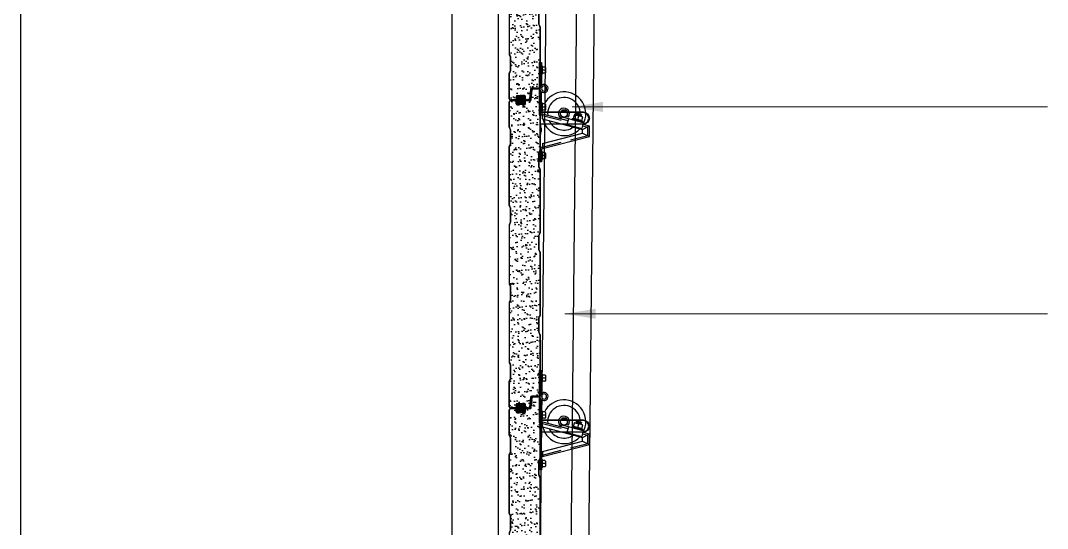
# Model space of a CAD drawing. Header units: millimetres. Extents: x 909 to 159266, y 137 to 21462.
# Drawn here: x 95556 to 97223, y 11744 to 12569 of the extents above; entities that cross this region are included whole.
import ezdxf

# ---------------------------------------------------------------- set-up
doc = ezdxf.new("R2010")
doc.units = ezdxf.units.MM
doc.header["$LTSCALE"] = 50
doc.header["$MEASUREMENT"] = 0
doc.linetypes.add('HIDDEN2', pattern=[0.1875, 0.125, -0.0625])
doc.linetypes.add('주단면도-1$0$주단면도-1$0$STD_CENTER', pattern=[66, 60, -2, 2, -2])
for name, color, linetype in [('OHD Frame', 2, 'Continuous'), ('OHD Panel', 5, 'Continuous'), ('OHD Track', 4, 'Continuous'), ('주단면도-1$0$주단면도-1$0$A-ST-AXIS-CEN', 252, '주단면도-1$0$주단면도-1$0$STD_CENTER')]:
    doc.layers.add(name, color=color, linetype=linetype)
doc.layers.add('주단면도-1$0$A-ELEV-LIN2', color=7, linetype='Continuous', lineweight=25)
doc.styles.get("Standard").update_dxf_attribs({"font": 'NanumGothicBold.ttf'})
doc.dimstyles.new('ISO-25', dxfattribs={"dimtxt": 2.5, "dimasz": 2.5, "dimexe": 1.25, "dimexo": 0.625, "dimtad": 1, "dimtxsty": 'Standard', "dimcen": 2.5, "dimadec": 0, "dimazin": 0, "dimtfac": 1, "dimtmove": 0, "dimatfit": 3, "dimfxl": 1, "dimarcsym": 0})

# ---------------------------------------------------------------- blocks, each defined once
blk = doc.blocks.new('A$C1B0F701D')
at = {"layer": 'OHD Panel'}
for p, q in [((2.5, 501), (9.5, 501)), ((9.5, 501), (2.5, 501)), ((2.5, 500.5), (9.5, 500.5)), ((0, 457.1), (0, 498.5)), ((0.5, 457.1), (0.5, 498.5)), ((11.5, 498.5), (11.5, 496)), ((11.5, 495), (11.5, 498.5)), ((12, 498.5), (12, 496)), ((12, 495), (12, 498.5)), ((16.5, 494), (13, 494)), ((13, 493.5), (16.5, 493.5)), ((16.5, 493.5), (16.5, 494)), ((1.8, 452.9), (0.3, 456)), ((2.2, 453.1), (0.7, 456.2)), ((2, 431), (2, 452)), ((2.5, 431), (2.5, 452)), ((0, 330.1), (0, 425.9)), ((0.3, 427), (1.8, 430.1)), ((0.5, 330.1), (0.5, 425.9)), ((0.7, 426.8), (2.2, 429.9)), ((1.8, 325.9), (0.3, 329)), ((2.2, 326.1), (0.7, 329.2)), ((2, 304), (2, 325)), ((2.5, 304), (2.5, 325)), ((0.3, 300), (1.8, 303.1)), ((0.7, 299.8), (2.2, 302.9)), ((0, 298.9), (0, 203.1)), ((0.5, 203.1), (0.5, 298.9)), ((1.8, 198.9), (0.3, 202)), ((2.2, 199.1), (0.7, 202.2)), ((2, 177), (2, 198)), ((2.5, 177), (2.5, 198)), ((0, 171.9), (0, 76.1)), ((0.3, 173), (1.8, 176.1)), ((0.5, 76.1), (0.5, 171.9)), ((0.7, 172.8), (2.2, 175.9)), ((1.8, 71.9), (0.3, 75)), ((2.2, 72.1), (0.7, 75.2)), ((2, 50), (2, 71)), ((2.5, 50), (2.5, 71)), ((0, 3.5), (0, 44.9)), ((0.3, 46), (1.8, 49.1)), ((0.5, 3.5), (0.5, 44.9)), ((0.7, 45.8), (2.2, 48.9)), ((9.5, 1.5), (2.5, 1.5)), ((9.5, 1), (2.5, 1)), ((11.5, 7), (11.5, 3.5)), ((12, 7), (12, 3.5)), ((13, 8.5), (16.5, 8.5)), ((16.5, 8), (13, 8)), ((16.5, 8.5), (16.5, 8))]:
    blk.add_line(p, q, dxfattribs=at)
for centre, radius, start, end in [((2.5, 498.5), 2.5, 90, 180), ((2.5, 498.5), 2, 90, 180), ((9.5, 498.5), 2.5, 0, 90), ((9.5, 498.5), 2, 0, 90), ((13, 495), 1.5, 180, 270), ((13, 495), 1, 180, 270), ((2.5, 457.1), 2.5, 180, 206.5651), ((2.5, 457.1), 2, 180, 206.5651), ((0, 452), 2, 0, 26.5651), ((0, 452), 2.5, 0, 26.5651), ((2.5, 425.9), 2.5, 153.4349, 180), ((2.5, 425.9), 2, 153.4349, 180), ((0, 431), 2, 333.4349, 0), ((0, 431), 2.5, 333.4349, 0), ((2.5, 330.1), 2.5, 180, 206.5651), ((2.5, 330.1), 2, 180, 206.5651), ((0, 325), 2, 0, 26.5651), ((0, 325), 2.5, 0, 26.5651), ((2.5, 298.9), 2.5, 153.4349, 180), ((0, 304), 2, 333.4349, 0), ((0, 304), 2.5, 333.4349, 0), ((2.5, 298.9), 2, 153.4349, 180), ((2.5, 203.1), 2.5, 180, 206.5651), ((2.5, 203.1), 2, 180, 206.5651), ((0, 198), 2, 0, 26.5651), ((0, 198), 2.5, 0, 26.5651), ((2.5, 171.9), 2.5, 153.4349, 180), ((2.5, 171.9), 2, 153.4349, 180), ((0, 177), 2, 333.4349, 0), ((0, 177), 2.5, 333.4349, 0), ((2.5, 76.1), 2.5, 180, 206.5651), ((2.5, 76.1), 2, 180, 206.5651), ((0, 71), 2, 0, 26.5651), ((0, 71), 2.5, 0, 26.5651), ((2.5, 44.9), 2.5, 153.4349, 180), ((2.5, 44.9), 2, 153.4349, 180), ((0, 50), 2, 333.4349, 0), ((0, 50), 2.5, 333.4349, 0), ((2.5, 3.5), 2.5, 180, 270), ((2.5, 3.5), 2, 180, 270), ((9.5, 3.5), 2.5, 270, 0), ((9.5, 3.5), 2, 270, 0), ((13, 7), 1.5, 90, 180), ((13, 7), 1, 90, 180)]:
    blk.add_arc(centre, radius, start, end, dxfattribs=at)
blk = doc.blocks.new('A$C2BEC2C56')
h = blk.add_hatch(color=256)
h.dxf.hatch_style = 1
h.paths.add_polyline_path([(27, 477.5), (28, 477.5), (28, 517.5), (27, 517.5)])
h = blk.add_hatch(color=256)
h.dxf.hatch_style = 1
h.paths.add_polyline_path([(27, 22.5), (28, 22.5), (28, 62.5), (27, 62.5)])
for p, q in [((27, 517.5), (27, 477.5)), ((28, 517.5), (27, 517.5)), ((28, 477.5), (28, 517.5)), ((27, 477.5), (28, 477.5)), ((27, 62.5), (27, 22.5)), ((27, 22.5), (28, 22.5))]:
    blk.add_line(p, q)
at = {"layer": 'OHD Panel'}
for p, q in [((13.5, 501.9), (15.2, 517.8)), ((14, 501.8), (15.6, 517.7)), ((17.6, 520), (26, 520)), ((17.6, 519.5), (26, 519.5)), ((28, 517.5), (28, 419.6)), ((28.5, 517.5), (28.5, 419.6)), ((6, 501), (12.5, 501)), ((6, 500.5), (12.5, 500.5)), ((0, 494), (3.5, 494)), ((0, 493.5), (0, 494)), ((0, 493.5), (3.5, 493.5)), ((4.5, 495), (4.5, 499.5)), ((5, 495), (5, 499.5)), ((27.8, 418.7), (26.3, 415.6)), ((28.2, 418.5), (26.7, 415.4)), ((26, 414.5), (26, 393.5)), ((26.5, 414.5), (26.5, 393.5)), ((26.3, 392.4), (27.8, 389.3)), ((26.7, 392.6), (28.2, 389.5)), ((28, 388.4), (28, 285.6)), ((28.5, 388.4), (28.5, 285.6)), ((27.8, 284.7), (26.3, 281.6)), ((28.2, 284.5), (26.7, 281.4)), ((26, 280.5), (26, 259.5)), ((26.5, 280.5), (26.5, 259.5)), ((26.3, 258.4), (27.8, 255.3)), ((26.7, 258.6), (28.2, 255.5)), ((28, 254.4), (28, 151.6)), ((28.5, 254.4), (28.5, 151.6)), ((27.8, 150.7), (26.3, 147.6)), ((28.2, 150.5), (26.7, 147.4)), ((26, 146.5), (26, 125.5)), ((26.5, 146.5), (26.5, 125.5)), ((26.3, 124.4), (27.8, 121.3)), ((26.7, 124.6), (28.2, 121.5)), ((28, 120.4), (28, 22.5)), ((28.5, 120.4), (28.5, 22.5)), ((28, 62.5), (27, 62.5)), ((28, 22.5), (28, 62.5)), ((12.9, 18.3), (11.3, 3.3)), ((13.4, 18.2), (11.8, 3.2)), ((26, 20.5), (15.4, 20.5)), ((26, 20), (15.4, 20)), ((3.5, 8.5), (0, 8.5)), ((0, 8.5), (0, 8)), ((3.5, 8), (0, 8)), ((4.5, 3.5), (4.5, 7)), ((5, 3.5), (5, 7)), ((9.3, 1.5), (7, 1.5)), ((9.3, 1), (7, 1))]:
    blk.add_line(p, q, dxfattribs=at)
for centre, radius, start, end in [((17.6, 517.5), 2.5, 90, 173.991), ((17.6, 517.5), 2, 90, 173.991), ((26, 517.5), 2.5, 0, 90), ((26, 517.5), 2, 0, 90), ((6, 499.5), 1.5, 90, 180), ((6, 499.5), 1, 90, 180), ((12.5, 502), 1, 270, 353.991), ((12.5, 502), 1.5, 270, 353.991), ((3.5, 495), 1, 270, 0), ((3.5, 495), 1.5, 270, 0), ((26, 419.6), 2, 333.4349, 0), ((26, 419.6), 2.5, 333.4349, 0), ((28.5, 414.5), 2.5, 153.4349, 180), ((28.5, 414.5), 2, 153.4349, 180), ((28.5, 393.5), 2.5, 180, 206.5651), ((28.5, 393.5), 2, 180, 206.5651), ((26, 388.4), 2, 0, 26.5651), ((26, 388.4), 2.5, 0, 26.5651), ((26, 285.6), 2, 333.4349, 0), ((26, 285.6), 2.5, 333.4349, 0), ((28.5, 280.5), 2.5, 153.4349, 180), ((28.5, 280.5), 2, 153.4349, 180), ((28.5, 259.5), 2.5, 180, 206.5651), ((28.5, 259.5), 2, 180, 206.5651), ((26, 254.4), 2, 0, 26.5651), ((26, 254.4), 2.5, 0, 26.5651), ((26, 151.6), 2, 333.4349, 0), ((26, 151.6), 2.5, 333.4349, 0), ((28.5, 146.5), 2.5, 153.4349, 180), ((28.5, 146.5), 2, 153.4349, 180), ((28.5, 125.5), 2.5, 180, 206.5651), ((28.5, 125.5), 2, 180, 206.5651), ((26, 120.4), 2, 0, 26.5651), ((26, 120.4), 2.5, 0, 26.5651), ((15.4, 18), 2.5, 90, 173.991), ((15.4, 18), 2, 90, 173.991), ((26, 22.5), 2.5, 270, 0), ((26, 22.5), 2, 270, 0), ((3.5, 7), 1.5, 0, 90), ((3.5, 7), 1, 0, 90), ((7, 3.5), 2.5, 180, 270), ((7, 3.5), 2, 180, 270), ((9.3, 3.5), 2, 270, 353.991), ((9.3, 3.5), 2.5, 270, 353.991)]:
    blk.add_arc(centre, radius, start, end, dxfattribs=at)
blk = doc.blocks.new('판넬')
h = blk.add_hatch()
h.set_pattern_fill('AR-SAND', color=253, scale=0.3)
h.set_pattern_definition([(37.5, (2318087.768, -116208.134), (-0.4800094, 14.6823971), [0, -11.5824, 0, -12.954, 0, -12.3825]), (7.5, (2318087.768, -116208.134), (13.4856985, 21.504753), [0, -6.2484, 0, -10.4394, 0, -4.0005]), (327.5, (2318078.396, -116208.134), (23.7297711, 0.0431155), [0, -3.81, 0, -13.716, 0, -17.907]), (317.5, (2318078.396, -116208.134), (22.9066936, 6.6878797), [0, -1.905, 0, -8.9916, 0, -10.287])])
h.paths.add_polyline_path([(2376486.4, -61367, 0.116434), (2376486.6, -61366.1), (2376486.6, -61263.2, 0.116434), (2376486.4, -61262.3), (2376484.8, -61259.3, -0.116434), (2376484.6, -61258.2), (2376484.6, -61237.1, -0.116434), (2376484.8, -61236), (2376486.4, -61233, 0.116434), (2376486.6, -61232.1), (2376486.6, -61129.2, 0.116434), (2376486.4, -61128.3), (2376484.8, -61125.3, -0.116434), (2376484.6, -61124.2), (2376484.6, -61103.1, -0.116434), (2376484.8, -61102), (2376486.4, -61099, 0.116434), (2376486.6, -61098.1), (2376486.6, -61040.1), (2376485.6, -61040.1), (2376485.6, -61000.1), (2376486.6, -61000.1, 0.414214), (2376484.6, -60998.1), (2376476.2, -60998.1, 0.383819), (2376474.2, -60999.9), (2376472.6, -61015.8, -0.383819), (2376471.1, -61017.1), (2376464.6, -61017.1, 0.414214), (2376463.6, -61018.1), (2376463.6, -61022.6, -0.414214), (2376462.1, -61024.1), (2376458.6, -61024.1), (2376458.6, -61023.6), (2376453.6, -61023.6), (2376453.6, -61024.1), (2376450.1, -61024.1, -0.414214), (2376448.6, -61022.6), (2376448.6, -61019.1, 0.414214), (2376446.6, -61017.1), (2376439.6, -61017.1, 0.414214), (2376437.6, -61019.1), (2376437.6, -61060.6, 0.116434), (2376437.8, -61061.5), (2376439.3, -61064.5, -0.116434), (2376439.6, -61065.6), (2376439.6, -61086.7, -0.116434), (2376439.3, -61087.8), (2376437.8, -61090.8, 0.116434), (2376437.6, -61091.7), (2376437.6, -61187.6, 0.116434), (2376437.8, -61188.5), (2376439.3, -61191.5, -0.116434), (2376439.6, -61192.6), (2376439.6, -61213.7, -0.116434), (2376439.3, -61214.8), (2376437.8, -61217.8, 0.116434), (2376437.6, -61218.7), (2376437.6, -61314.6, 0.116434), (2376437.8, -61315.5), (2376439.3, -61318.5, -0.116434), (2376439.6, -61319.6), (2376439.6, -61340.7, -0.116434), (2376439.3, -61341.8), (2376437.8, -61344.8, 0.116434), (2376437.6, -61345.7), (2376437.6, -61441.6, 0.116434), (2376437.8, -61442.5), (2376439.3, -61445.5, -0.116434), (2376439.6, -61446.6), (2376439.6, -61466.7, -0.116434), (2376439.3, -61467.8), (2376437.8, -61470.8, 0.116434), (2376437.6, -61471.7), (2376437.6, -61514.1, 0.414214), (2376439.6, -61516.1), (2376446.6, -61516.1, 0.414214), (2376448.6, -61514.1), (2376448.6, -61510.6, -0.414214), (2376450.1, -61509.1), (2376453.6, -61509.1), (2376453.6, -61509.6), (2376458.6, -61509.6), (2376458.6, -61509.1), (2376462.1, -61509.1, -0.414214), (2376463.6, -61510.6), (2376463.6, -61514.1, 0.414214), (2376465.6, -61516.1), (2376467.9, -61516.1, 0.383819), (2376469.9, -61514.4), (2376471.5, -61499.4, -0.383819), (2376474, -61497.1), (2376484.6, -61497.1, 0.414214), (2376486.6, -61495.1), (2376485.6, -61495.1), (2376485.6, -61455.1), (2376486.6, -61455.1), (2376486.6, -61397.2, 0.116434), (2376486.4, -61396.3), (2376484.8, -61393.3, -0.116434), (2376484.6, -61392.2), (2376484.6, -61371.1, -0.116434), (2376484.8, -61370)])
h = blk.add_hatch(color=8)
h.dxf.hatch_style = 1
h.paths.add_polyline_path([(2376462.1, -61023.6, 0.414214), (2376463.1, -61022.6), (2376463.1, -61016.6, 0.137451), (2376449.1, -61016.6), (2376449.1, -61022.6, 0.414214), (2376450.1, -61023.6)])
h.paths.add_polyline_path([(2376456.5, -61022.1), (2376456.5, -61020.1), (2376461.5, -61020.1), (2376461.5, -61022.1)], flags=16)
h.paths.add_polyline_path([(2376455.5, -61022.1), (2376450.5, -61022.1), (2376450.5, -61020.1), (2376455.5, -61020.1)], flags=16)
h.paths.add_polyline_path([(2376450.5, -61019.1), (2376450.5, -61017.8, -0.053895), (2376456.1, -61017.1, -0.052042), (2376461.5, -61017.8), (2376461.5, -61019.1)], flags=16)
h = blk.add_hatch(color=8)
h.dxf.hatch_style = 1
h.paths.add_polyline_path([(2376463.1, -61516.7), (2376463.1, -61510.6, 0.414214), (2376462.1, -61509.6), (2376450.1, -61509.6, 0.414214), (2376449.1, -61510.6), (2376449.1, -61516.7, 0.137451)])
h.paths.add_polyline_path([(2376456.1, -61516.1, -0.053895), (2376450.5, -61515.5), (2376450.5, -61514.1), (2376461.5, -61514.1), (2376461.5, -61515.5, -0.052042)], flags=16)
h.paths.add_polyline_path([(2376456.5, -61513.1), (2376456.5, -61511.1), (2376461.5, -61511.1), (2376461.5, -61513.1)], flags=16)
h.paths.add_polyline_path([(2376455.5, -61513.1), (2376450.5, -61513.1), (2376450.5, -61511.1), (2376455.5, -61511.1)], flags=16)
for p, q in [((2376449.1, -61022.6), (2376449.1, -61016.6)), ((2376462.1, -61023.6), (2376450.1, -61023.6)), ((2376450.5, -61019.1), (2376450.5, -61017.8)), ((2376461.5, -61019.1), (2376450.5, -61019.1)), ((2376455.5, -61020.1), (2376450.5, -61020.1)), ((2376450.5, -61022.1), (2376450.5, -61020.1)), ((2376455.5, -61022.1), (2376450.5, -61022.1)), ((2376455.5, -61020.1), (2376455.5, -61022.1)), ((2376461.5, -61020.1), (2376456.5, -61020.1)), ((2376456.5, -61020.1), (2376456.5, -61022.1)), ((2376461.5, -61022.1), (2376456.5, -61022.1)), ((2376461.5, -61017.8), (2376461.5, -61019.1)), ((2376461.5, -61020.1), (2376461.5, -61022.1)), ((2376449.1, -61510.6), (2376449.1, -61516.7)), ((2376462.1, -61509.6), (2376450.1, -61509.6)), ((2376455.5, -61511.1), (2376450.5, -61511.1)), ((2376450.5, -61511.1), (2376450.5, -61513.1)), ((2376455.5, -61513.1), (2376455.5, -61511.1)), ((2376461.5, -61511.1), (2376456.5, -61511.1)), ((2376456.5, -61513.1), (2376456.5, -61511.1)), ((2376461.5, -61513.1), (2376461.5, -61511.1)), ((2376455.5, -61513.1), (2376450.5, -61513.1)), ((2376450.5, -61514.1), (2376450.5, -61515.5)), ((2376461.5, -61514.1), (2376450.5, -61514.1)), ((2376461.5, -61513.1), (2376456.5, -61513.1)), ((2376461.5, -61515.5), (2376461.5, -61514.1))]:
    blk.add_line(p, q)
at = {"color": 4}
for p, q in [((2376449.1, -61019.1), (2376449.1, -61019.6)), ((2376449.1, -61514.1), (2376449.1, -61513.6))]:
    blk.add_line(p, q, dxfattribs=at)
at = {"color": 0}
for p, q in [((2376463.1, -61022.6), (2376463.1, -61016.6)), ((2376463.1, -61510.6), (2376463.1, -61516.7))]:
    blk.add_line(p, q, dxfattribs=at)
for centre, radius, start, end in [((2376456.1, -61041.6), 25.9, 74.3473, 105.6527), ((2376450.1, -61022.6), 1, 180, 270), ((2376456.4, -61043.4), 26.2, 90.7795, 103.1194), ((2376455.7, -61043.4), 26.2, 77.3104, 89.2267), ((2376462.1, -61022.6), 1, 270, 0), ((2376450.1, -61510.6), 1, 90, 180), ((2376462.1, -61510.6), 1, 0, 90), ((2376456.1, -61491.7), 25.9, 254.3473, 285.6527), ((2376456.4, -61489.9), 26.2, 256.8806, 269.2205), ((2376455.7, -61489.9), 26.2, 270.7733, 282.6896)]:
    blk.add_arc(centre, radius, start, end)
at = {"color": 6}
for name, p in [('A$C2BEC2C56', (2376458.6, -61517.6)), ('A$C1B0F701D', (2376437.1, -61517.6))]:
    blk.add_blockref(name, p, dxfattribs=at)
blk = doc.blocks.new('3ROLLER')
for p, q in [((102995.2, -160995.5), (102993.1, -161003.6)), ((102993.4, -161004.1), (102993.2, -161003.7)), ((102996.2, -160995.5), (102993.5, -161004.1)), ((102993.9, -161003.9), (102993.5, -161004.1)), ((102994.3, -161004.3), (102994.1, -161003.9)), ((102997, -160995.8), (102994.4, -161004.4)), ((102994.8, -161004.1), (102994.4, -161004.4)), ((102995.2, -161004.6), (102994.9, -161004.2)), ((102997.9, -160996), (102995.2, -161004.6)), ((102995.7, -161004.4), (102995.3, -161004.6)), ((102995.6, -160995.8), (102995.4, -160995.5)), ((102995.6, -161006.2), (102998.6, -160994.6)), ((102996.1, -160995.5), (102995.7, -160995.8)), ((102996, -161004.6), (102995.8, -161004.4)), ((102996.4, -160996), (102996.2, -160995.6)), ((102997, -160995.8), (102996.6, -160996)), ((102997.3, -160996.2), (102997.1, -160995.8)), ((102997.8, -160996), (102997.4, -160996.2)), ((102998.1, -160996.3), (102998, -160996)), ((102998, -161000.7), (103003.8, -161002.2)), ((102999.8, -160993.9), (103005.6, -160995.4)), ((102999.9, -161025.6), (103008.4, -160992.7)), ((103002.1, -161008.9), (103005.6, -160995.4)), ((103004.8, -161005.5), (103005.3, -161004.6)), ((103004.8, -161005.5), (103005.3, -161004.6)), ((103005, -161004.5), (103005.5, -161003.6)), ((103005, -161004.5), (103005.5, -161003.6)), ((103005, -161004.5), (103005.3, -161004.6)), ((103005.3, -161003.6), (103005.8, -161002.7)), ((103005.3, -161003.6), (103005.8, -161002.7)), ((103005.3, -161003.6), (103005.5, -161003.6)), ((103005.5, -161002.6), (103006, -161001.7)), ((103005.5, -161002.6), (103006, -161001.7)), ((103005.5, -161002.6), (103005.8, -161002.7)), ((103005.8, -161001.6), (103006.3, -161000.7)), ((103005.8, -161001.6), (103006.3, -161000.7)), ((103005.8, -161001.6), (103006, -161001.7)), ((103006, -161000.7), (103006.5, -160999.8)), ((103006, -161000.7), (103006.5, -160999.8)), ((103006, -161000.7), (103006.3, -161000.7)), ((103006.3, -160999.7), (103006.8, -160998.8)), ((103006.3, -160999.7), (103006.8, -160998.8)), ((103006.3, -160999.7), (103006.5, -160999.8)), ((103006.5, -160998.7), (103007, -160997.8)), ((103006.5, -160998.7), (103007, -160997.8)), ((103006.5, -160998.7), (103006.8, -160998.8)), ((103006.8, -160993.6), (103008, -160993.9)), ((103006.8, -160997.8), (103007.3, -160996.9)), ((103006.8, -160997.8), (103007.3, -160996.9)), ((103006.8, -160997.8), (103007, -160997.8)), ((103007, -160996.8), (103007.5, -160995.9)), ((103007, -160996.8), (103007.5, -160995.9)), ((103007, -160996.8), (103007.3, -160996.9)), ((103007.3, -160995.8), (103007.8, -160994.9)), ((103007.3, -160995.8), (103007.8, -160994.9)), ((103007.3, -160995.8), (103007.5, -160995.9)), ((103007.5, -160993.8), (103007.9, -160993.9)), ((103007.8, -160994.9), (103008, -160993.9)), ((103008.4, -160992.7), (103018, -160995.2)), ((103011.8, -161019.4), (103018, -160995.2)), ((102996.3, -161007.4), (103002.1, -161008.9)), ((102998.3, -161019.8), (102999.1, -161016.6)), ((103002.1, -161016.9), (103011.8, -161019.4)), ((103002.3, -161011.1), (103003.5, -161011.4)), ((103002.8, -161026.3), (103005, -161017.6)), ((103003.5, -161010.3), (103004, -161009.4)), ((103003.5, -161010.3), (103003.8, -161010.4)), ((103003.5, -161011.4), (103003.8, -161010.4)), ((103003.8, -161009.4), (103004.3, -161008.5)), ((103003.8, -161009.4), (103004.3, -161008.5)), ((103003.8, -161009.4), (103004, -161009.4)), ((103004, -161008.4), (103004.5, -161007.5)), ((103004, -161008.4), (103004.5, -161007.5)), ((103004, -161008.4), (103004.3, -161008.5)), ((103004.3, -161007.4), (103004.8, -161006.5)), ((103004.3, -161007.4), (103004.8, -161006.5)), ((103004.3, -161007.4), (103004.5, -161007.5)), ((103004.5, -161006.5), (103005, -161005.6)), ((103004.5, -161006.5), (103005, -161005.6)), ((103004.5, -161006.5), (103004.8, -161006.5)), ((103004.8, -161005.5), (103005, -161005.6)), ((102998.3, -161028.3), (103001.5, -161029.1))]:
    blk.add_line(p, q)
blk.add_circle((102994.1, -161024.1), 5.5)
for centre, radius, start, end in [((102994.1, -161024.1), 35.5, 60.8794, 243.5239), ((102994.1, -161024.1), 26.5, 88.6515, 275.4193), ((102993.2, -161003.6), 0.0908, 165.5654, 210.5654), ((102993.5, -161004.1), 0.0908, 210.5654, 300.5654), ((102994, -161004), 0.0908, 30.5654, 120.5654), ((102994.4, -161004.3), 0.0908, 210.5654, 300.5654), ((102994.9, -161004.2), 0.0908, 30.5654, 120.5654), ((102995.3, -160995.5), 0.0908, 30.5654, 165.5654), ((102995.3, -161004.5), 0.0908, 210.5654, 300.5654), ((102995.6, -160995.7), 0.0908, 210.5654, 300.5654), ((102995.7, -161004.4), 0.0908, 30.5654, 120.5654), ((102996.1, -160995.6), 0.0908, 30.5654, 120.5654), ((102996.5, -160995.9), 0.0908, 210.5654, 300.5654), ((102997.8, -161001.6), 1, 75.5654, 165.5654), ((102997, -160995.9), 0.0908, 30.5654, 120.5654), ((102997.4, -160996.2), 0.0908, 210.5654, 300.5654), ((102998.3, -160999.7), 1, 165.5654, 255.5654), ((102997.9, -160996.1), 0.0908, 30.5654, 120.5654), ((102999.5, -160994.9), 1, 75.5654, 165.5654), ((103014.6, -161008.5), 12.5, 149.3052, 191.6693), ((102994.1, -161024.1), 35.5, 284.1772, 46.9536), ((103016.3, -161001.8), 12.5, 139.4615, 181.8256), ((102994.1, -161024.1), 9, 56.0942, 345.5654), ((102994.1, -161024.1), 6, 45.5654, 345.5654), ((102996.5, -161006.5), 1, 165.5654, 255.5654), ((102994.1, -161024.1), 26.5, 295.4699, 35.6609), ((102994.1, -161024.1), 35.5, 274.1261, 281.2746)]:
    blk.add_arc(centre, radius, start, end)
blk = doc.blocks.new('3인치 SIDE HINGE 단면')
at = {"extrusion": (-1, 2.44929e-16, 5.96917e-14)}
blk.add_line((167695, -50181, 0), (167695, -50145, 0), dxfattribs=at)
at = {"extrusion": (2.44929e-16, 1, -2.44929e-16)}
blk.add_line((167695, -50145, 0), (167697.3, -50145, 0), dxfattribs=at)
at = {"extrusion": (-5.96917e-14, -2.44929e-16, -1)}
for p, q in [((167695, -50145, 0), (167697.3, -50145, 0)), ((167695, -50181, 0), (167695, -50145, 0)), ((167697.3, -50145, 0), (167697.3, -50181, 0)), ((167695, -50181, 0), (167697.3, -50181, 0))]:
    blk.add_line(p, q, dxfattribs=at)
at = {"extrusion": (1, -2.44929e-16, -5.96917e-14)}
blk.add_line((167697.3, -50145, 0), (167697.3, -50181, 0), dxfattribs=at)
at = {"color": 5, "linetype": 'HIDDEN2', "ltscale": 5}
for p, q in [((167695, -50154, 0), (167697.3, -50154, 0)), ((167697.3, -50161, 0), (167695, -50161, 0)), ((167697.3, -50212.5, 0), (167695, -50212.5, 0)), ((167697.3, -50216, 0), (167695, -50216, 0)), ((167697.3, -50219, 0), (167695, -50219, 0)), ((167697.3, -50222.5, 0), (167695, -50222.5, 0)), ((167699, -50231.1, 0), (167739.7, -50241.5, 0)), ((167763.9, -50247.8, 0), (167772.7, -50250, 0)), ((167772.7, -50263.5, 0), (167772.7, -50250, 0)), ((167699, -50282.4, 0), (167772.7, -50263.5, 0)), ((167697.3, -50291.4, 0), (167695, -50291.4, 0)), ((167697.3, -50294.9, 0), (167695, -50294.9, 0)), ((167697.3, -50297.9, 0), (167695, -50297.9, 0)), ((167697.3, -50301.4, 0), (167695, -50301.4, 0))]:
    blk.add_line(p, q, dxfattribs=at)
for p, q in [((167698.2, -50150.8, 0), (167697.3, -50150.8, 0)), ((167703, -50152.5, 0), (167698.7, -50152.5, 0)), ((167698.7, -50152.5, 0), (167698.7, -50162.5, 0)), ((167703, -50157.5, 0), (167698.7, -50157.5, 0)), ((167703, -50162.5, 0), (167698.7, -50162.5, 0)), ((167703.7, -50153.3, 0), (167703.7, -50161.8, 0)), ((167698.2, -50164.3, 0), (167697.4, -50164.3, 0)), ((167695, -50181, 0), (167695, -50187.5, 0)), ((167695, -50226.7, 0), (167695, -50187.5, 0)), ((167697.3, -50181, 0), (167697.3, -50182.6, 0)), ((167697.3, -50182.6, 0), (167697.3, -50181, 0)), ((167697.3, -50226.7, 0), (167697.3, -50192.5, 0)), ((167698.2, -50210.8, 0), (167697.3, -50210.8, 0)), ((167703, -50212.5, 0), (167698.7, -50212.5, 0)), ((167698.7, -50212.5, 0), (167698.7, -50222.5, 0)), ((167697.3, -50224, 0), (167695, -50224, 0)), ((167697.3, -50226.5, 0), (167695, -50226.5, 0)), ((167698.2, -50224.3, 0), (167697.4, -50224.3, 0)), ((167703, -50217.5, 0), (167698.7, -50217.5, 0)), ((167703, -50222.5, 0), (167698.7, -50222.5, 0)), ((167698.8, -50228.6, 0), (167740.3, -50239.3, 0)), ((167699, -50236.9, 0), (167699, -50228.7, 0)), ((167703.7, -50213.3, 0), (167703.7, -50221.8, 0)), ((167698.2, -50230.9, 0), (167699, -50231.1, 0)), ((167699, -50236.9, 0), (167764, -50253.7, 0)), ((167764.5, -50245.5, 0), (167775, -50248.2, 0)), ((167699, -50276.5, 0), (167764, -50259.8, 0)), ((167764, -50253.7, 0), (167775, -50248.2, 0)), ((167764, -50259.8, 0), (167764, -50253.7, 0)), ((167764, -50259.8, 0), (167775, -50265.2, 0)), ((167775, -50265.2, 0), (167775, -50248.2, 0)), ((167698.8, -50284.9, 0), (167775, -50265.2, 0)), ((167699, -50276.5, 0), (167699, -50284.8, 0)), ((167695, -50286.8, 0), (167695, -50306.4, 0)), ((167697.3, -50286.9, 0), (167695, -50286.9, 0)), ((167697.3, -50289.4, 0), (167695, -50289.4, 0)), ((167697.3, -50286.8, 0), (167697.3, -50306.4, 0)), ((167698.2, -50289.7, 0), (167697.3, -50289.7, 0)), ((167698.2, -50282.6, 0), (167699, -50282.4, 0)), ((167703, -50291.4, 0), (167698.7, -50291.4, 0)), ((167698.7, -50291.4, 0), (167698.7, -50301.4, 0)), ((167703.7, -50292.2, 0), (167703.7, -50300.7, 0)), ((167697.3, -50306.4, 0), (167695, -50306.4, 0)), ((167698.2, -50303.2, 0), (167697.4, -50303.2, 0)), ((167703, -50296.4, 0), (167698.7, -50296.4, 0)), ((167703, -50301.4, 0), (167698.7, -50301.4, 0))]:
    blk.add_line(p, q)
at = {"extrusion": (-2.44929e-16, -1, 2.44929e-16)}
blk.add_line((167695, -50181, 0), (167697.3, -50181, 0), dxfattribs=at)
at = {"extrusion": (7.34788e-16, 1, 1.03474e-13)}
blk.add_line((167695, -50181, 0), (167697.3, -50181, 0), dxfattribs=at)
at = {"extrusion": (-5.96917e-14, -2.44929e-16, -1)}
blk.add_circle((-167701.5, -50187.5, 0), 4.2, dxfattribs=at)
for centre, radius, start, end in [((167689.3, -50154.9, 0), 9.81, 344.4871, 24.8899), ((167689.3, -50160.2, 0), 9.81, 335.1101, 15.5129), ((167703, -50153.3, 0), 0.714, 0, 90), ((167703, -50156.8, 0), 0.714, 270, 0), ((167703, -50158.3, 0), 0.714, 0, 90), ((167703, -50161.8, 0), 0.714, 270, 0), ((167701.5, -50187.5, 0), 6.5, 229.7478, 180), ((167689.3, -50214.9, 0), 9.81, 344.4871, 24.8899), ((167703, -50213.3, 0), 0.714, 0, 90), ((167699.3, -50226.7, 0), 4.3, 180, 255.5654), ((167699.3, -50226.7, 0), 2, 180, 255.5654), ((167689.3, -50220.2, 0), 9.81, 335.1101, 15.5129), ((167703, -50216.8, 0), 0.714, 270, 0), ((167703, -50218.3, 0), 0.714, 0, 90), ((167703, -50221.8, 0), 0.714, 270, 0), ((167699.3, -50286.8, 0), 4.3, 104.4346, 180), ((167699.3, -50286.8, 0), 2, 104.4346, 180), ((167689.3, -50293.8, 0), 9.81, 344.4871, 24.8899), ((167703, -50292.2, 0), 0.714, 0, 90), ((167703, -50295.7, 0), 0.714, 270, 0), ((167689.3, -50299.1, 0), 9.81, 335.1101, 15.5129), ((167703, -50297.2, 0), 0.714, 0, 90), ((167703, -50300.7, 0), 0.714, 270, 0)]:
    blk.add_arc(centre, radius, start, end)
at = {"rotation": 270}
blk.add_blockref('3ROLLER', (328757.9, 52765.7, 0), dxfattribs=at)
blk = doc.blocks.new('주단면도-1$0$_4F-ohd')
at = {"color": 2, "elevation": 0}
for points in [[(888.5, -3720.4, 0.08843), (889.5, -3716), (889.1, -3715.4), (889.5, -3714.9, 0.08843), (888.5, -3710.4), (888.5, -3705.4), (958.5, -3705.4, 1), (958.5, -3687.4), (888.5, -3687.4), (888.5, -3682.4, 0.08843), (889.5, -3678), (889.1, -3677.4), (889.5, -3676.9, 0.08843), (888.5, -3672.4), (888.5, -3670.4), (889.5, -3670.4), (889.5, -3672.4, -0.088435), (890.5, -3676.9), (890.1, -3677.4), (890.5, -3678, -0.088435), (889.5, -3682.4), (889.5, -3686.4), (958.5, -3686.4, -1), (958.5, -3706.4), (889.5, -3706.4), (889.5, -3710.4, -0.088435), (890.5, -3714.9), (890.1, -3715.4), (890.5, -3716, -0.088435), (889.5, -3720.4), (889.5, -3722.4), (888.5, -3722.4)], [(888.5, -4220.4, 0.08843), (889.5, -4216), (889.1, -4215.4), (889.5, -4214.9, 0.08843), (888.5, -4210.4), (888.5, -4205.4), (958.5, -4205.4, 1), (958.5, -4187.4), (888.5, -4187.4), (888.5, -4182.4, 0.08843), (889.5, -4178), (889.1, -4177.4), (889.5, -4176.9, 0.08843), (888.5, -4172.4), (888.5, -4170.4), (889.5, -4170.4), (889.5, -4172.4, -0.088435), (890.5, -4176.9), (890.1, -4177.4), (890.5, -4178, -0.088435), (889.5, -4182.4), (889.5, -4186.4), (958.5, -4186.4, -1), (958.5, -4206.4), (889.5, -4206.4), (889.5, -4210.4, -0.088435), (890.5, -4214.9), (890.1, -4215.4), (890.5, -4216, -0.088435), (889.5, -4220.4), (889.5, -4222.4), (888.5, -4222.4)]]:
    blk.add_lwpolyline(points, format="xyb", close=True, dxfattribs=at)
at = {"layer": 'OHD Frame'}
for p, q in [((745.5, 2320.6), (745.5, -5220.4)), ((820.5, 2320.6), (820.5, -5220.4))]:
    blk.add_line(p, q, dxfattribs=at)
at = {"layer": 'OHD Track'}
for p, q in [((925.5, -720.4), (880.5, -5220.4)), ((975.5, -720.4), (930.5, -5220.9)), ((1004, -720.4), (959, -5221.2))]:
    blk.add_line(p, q, dxfattribs=at)
for name, p in [('판넬', (-2375598.6, 57849.2)), ('3인치 SIDE HINGE 단면', (-166806.5, 46539.1, 0)), ('판넬', (-2375598.6, 57349.2)), ('3인치 SIDE HINGE 단면', (-166806.5, 46039.1, 0)), ('판넬', (-2375598.6, 56849.2))]:
    blk.add_blockref(name, p)

msp = doc.modelspace()

# ---------------------------------------------------------------- linework, layer by layer
at = {"layer": '주단면도-1$0$A-ELEV-LIN2'}
msp.add_line((96256.5, 19536.2, 0), (96256.5, 10886.2, 0), dxfattribs=at)
at = {"layer": '주단면도-1$0$주단면도-1$0$A-ST-AXIS-CEN', "color": 1, "linetype": 'Continuous'}
msp.add_line((95556.4, 20617.1, 0), (95556.4, 9202.7, 0), dxfattribs=at)
msp.add_line((95556.4, 20617.1, 0), (95556.4, 9202.7, 0), dxfattribs=at)

# ---------------------------------------------------------------- block references
msp.add_blockref('주단면도-1$0$_4F-ohd', (95511, 16106.6, 0))

# ---------------------------------------------------------------- leaders
for points in [[(96451.4, 12428.4, 0), (97223, 12428.4, 0)], [(96439.9, 12092.6, 0), (97223, 12092.6, 0)]]:
    msp.add_leader(points, dimstyle='ISO-25', override={"dimasz": 50, "dimtad": 0, "dimclrd": 1, "dimlwd": 9})

doc.saveas('drawing.dxf')
